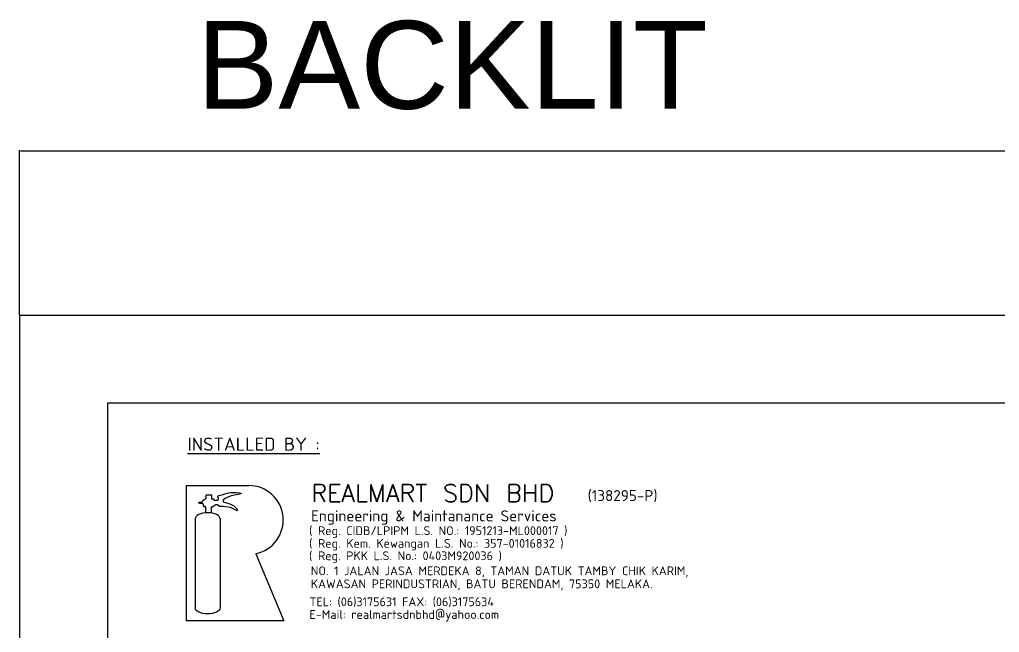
# Model space of a CAD drawing. Extents: x -2888 to 8486, y -2377 to 1555.
# Drawn here: x 6622.7 to 6845.8, y 143.5 to 283 of the extents above; entities that cross this region are included whole.
import ezdxf

# ---------------------------------------------------------------- set-up
doc = ezdxf.new("R2010")
doc.units = 0
doc.layers.get('0').update_dxf_attribs({"linetype": 'CONTINUOUS'})
doc.layers.get('DEFPOINTS').update_dxf_attribs({"linetype": 'CONTINUOUS'})
for name, color, linetype in [('EXIST_ROAD', 6, 'CONTINUOUS'), ('MIMIC_SIZE', 7, 'CONTINUOUS'), ('MIMIC_TYPE', 7, 'CONTINUOUS')]:
    doc.layers.add(name, color=color, linetype=linetype)
doc.styles.add('ISOC', font='isocpeur.ttf')
doc.styles.add('MTXPL_TIMES_NEW_ROMAN', font='txt.shx')
doc.styles.get("Standard").update_dxf_attribs({"font": 'arial.ttf'})
doc.dimstyles.get("Standard").update_dxf_attribs({"dimtxt": 0.18, "dimasz": 0.18, "dimexe": 0.18, "dimexo": 0.0625, "dimgap": 0.09, "dimtad": 0, "dimtih": 1, "dimtoh": 1, "dimzin": 0, "dimcen": 0.09, "dimazin": 3, "dimtfac": 1, "dimtofl": 0, "dimtmove": 0, "dimatfit": 3})

# ---------------------------------------------------------------- blocks, each defined once
blk = doc.blocks.new('D-433-1_MIMIC_SIZE_900_X_1')
at = {"layer": 'MIMIC_SIZE'}
for points in [[(3.62, 53.07), (868.62, 53.07), (868.62, 478.07), (3.62, 478.07)], [(23.62, 73.07), (848.62, 73.07), (848.62, 458.07), (23.62, 458.07)]]:
    blk.add_lwpolyline(points, close=True, dxfattribs=at)
at = {"layer": 'MIMIC_TYPE'}
blk.add_text('BACKLIT', height=20, dxfattribs=at).set_placement((43.91, 525.11))
blk = doc.blocks.new('*D64')
at = {"layer": 'DEFPOINTS', "color": 0}
for p in [(7487.73, 253.12), (6622.73, 215.68), (7487.73, 215.68)]:
    blk.add_point(p, dxfattribs=at)
at = {"layer": 'MIMIC_SIZE', "color": 0}
for p, q in [((6622.73, 215.75), (6622.73, 253.3)), ((6622.91, 253.12), (6998.11, 253.12)), ((7487.55, 253.12), (7112.36, 253.12)), ((7487.73, 215.75), (7487.73, 253.3))]:
    blk.add_line(p, q, dxfattribs=at)
for points in [[(6622.91, 253.15), (6622.91, 253.09), (6622.73, 253.12)], [(7487.55, 253.09), (7487.55, 253.15), (7487.73, 253.12)]]:
    blk.add_solid(points, dxfattribs=at)
blk.add_text('865.0000', height=20, dxfattribs=at).set_placement((6997.07, 243.29))

msp = doc.modelspace()

# ---------------------------------------------------------------- linework, layer by layer
at = {"color": 1}
for p, q in [((6660.644, 176.925), (6674.923, 176.925)), ((6660.644, 176.925), (6660.644, 146.119)), ((6676.49, 161.416), (6682.887, 146.119)), ((6682.887, 146.119), (6660.644, 146.119))]:
    msp.add_line(p, q, dxfattribs=at)
for p, q in [((6665.247, 174.787), (6666.44, 174.787)), ((6665.247, 173.992), (6665.247, 174.787)), ((6666.44, 174.787), (6666.44, 173.916)), ((6667.867, 174.488), (6667.976, 174.597)), ((6667.867, 174.36), (6667.867, 174.488)), ((6667.867, 174.29), (6667.867, 174.36)), ((6667.89, 174.261), (6667.867, 174.29)), ((6667.968, 174.204), (6667.89, 174.261)), ((6668.014, 174.128), (6667.968, 174.204)), ((6667.976, 174.597), (6668.374, 174.714)), ((6668.014, 173.969), (6668.014, 174.128)), ((6668.374, 174.714), (6668.836, 174.85)), ((6668.836, 174.85), (6669.446, 175.03)), ((6670.88, 174.559), (6669.279, 173.892)), ((6669.446, 175.03), (6670.023, 175.199)), ((6670.023, 175.199), (6670.363, 175.299)), ((6670.363, 175.299), (6670.723, 175.344)), ((6670.723, 175.344), (6671.046, 175.344)), ((6672.797, 174.997), (6670.88, 174.559)), ((6671.046, 175.344), (6671.678, 175.344)), ((6671.678, 175.344), (6672.052, 175.344)), ((6672.052, 175.344), (6672.817, 175.269)), ((6673.061, 175.058), (6672.797, 174.997)), ((6672.817, 175.269), (6673.152, 175.237)), ((6673.173, 175.128), (6673.061, 175.058)), ((6673.152, 175.237), (6673.196, 175.188)), ((6673.196, 175.188), (6673.173, 175.128)), ((6663.503, 173.041), (6663.687, 173.167)), ((6663.687, 172.857), (6663.503, 173.041)), ((6663.687, 173.167), (6664.306, 173.167)), ((6664.318, 172.857), (6663.687, 172.857)), ((6664.306, 173.167), (6664.49, 173.511)), ((6664.627, 172.594), (6664.318, 172.857)), ((6664.49, 173.511), (6664.776, 173.786)), ((6664.627, 172.433), (6664.627, 172.594)), ((6664.627, 172.433), (6664.628, 172.428)), ((6664.776, 173.786), (6665.12, 173.912)), ((6665.006, 172.147), (6664.889, 172.147)), ((6665.117, 171.98), (6665.006, 172.147)), ((6665.117, 170.719), (6665.117, 171.98)), ((6665.12, 173.912), (6665.247, 173.992)), ((6666.376, 172.015), (6666.376, 170.707)), ((6666.583, 172.015), (6666.376, 172.015)), ((6666.44, 173.916), (6666.773, 173.916)), ((6666.986, 172.244), (6666.583, 172.015)), ((6666.773, 173.916), (6667.036, 173.595)), ((6667.401, 172.549), (6666.986, 172.244)), ((6667.036, 173.595), (6667.805, 173.595)), ((6667.804, 172.549), (6667.401, 172.549)), ((6668.275, 172.151), (6667.804, 172.549)), ((6667.805, 173.595), (6667.876, 173.617)), ((6667.876, 173.617), (6667.92, 173.653)), ((6667.92, 173.653), (6667.96, 173.709)), ((6667.96, 173.709), (6667.975, 173.758)), ((6667.975, 173.758), (6668, 173.832)), ((6668, 173.832), (6668.014, 173.893)), ((6668.014, 173.893), (6668.014, 173.969)), ((6669.113, 172.179), (6668.275, 172.151)), ((6669.279, 173.892), (6669.074, 173.611)), ((6669.074, 173.611), (6669.074, 173.208)), ((6669.074, 173.208), (6669.626, 173.099)), ((6670.784, 171.954), (6669.113, 172.179)), ((6669.626, 173.099), (6670.596, 172.789)), ((6670.596, 172.789), (6671.502, 172.342)), ((6671.971, 171.361), (6670.784, 171.954)), ((6671.502, 172.342), (6672.298, 171.547)), ((6672.298, 171.198), (6671.971, 171.361)), ((6672.298, 171.547), (6672.298, 171.198)), ((6662.715, 169.334), (6662.715, 149.105)), ((6668.41, 169.339), (6668.41, 149.11))]:
    msp.add_line(p, q)
for points in [[(6668.41, 169.331), (6668.356, 169.605), (6668.195, 169.868), (6667.933, 170.111), (6667.58, 170.324), (6667.148, 170.499), (6666.656, 170.629), (6666.122, 170.71), (6665.566, 170.737), (6665.01, 170.71), (6664.475, 170.631), (6663.982, 170.501), (6663.55, 170.327), (6663.195, 170.114), (6662.932, 169.871), (6662.769, 169.608), (6662.715, 169.334)], [(6668.407, 149.099), (6668.353, 148.825), (6668.193, 148.562), (6667.93, 148.319), (6667.577, 148.106), (6667.146, 147.931), (6666.653, 147.8), (6666.119, 147.72), (6665.563, 147.693), (6665.007, 147.72), (6664.472, 147.799), (6663.979, 147.929), (6663.547, 148.103), (6663.192, 148.316), (6662.929, 148.558), (6662.767, 148.822), (6662.712, 149.095)]]:
    msp.add_lwpolyline(points)
msp.add_arc((6674.923, 169.091), 7.834, 281.54014, 90, dxfattribs=at)
msp.add_arc((6664.823, 172.347), 0.211, 157.53397, 288.1926)

# ---------------------------------------------------------------- block references
at = {"layer": 'MIMIC_SIZE', "color": 1}
msp.add_blockref('D-433-1_MIMIC_SIZE_900_X_1', (6619.11, -262.387), dxfattribs=at)

# ---------------------------------------------------------------- texts
at = {"color": 1, "style": 'MTXPL_TIMES_NEW_ROMAN'}
msp.add_text('REALMART SDN BHD', height=4, dxfattribs=at).set_placement((6689.171, 173.211))
at = {"layer": 'EXIST_ROAD', "color": 7, "style": 'ISOC'}
for s, height, p in [('%%UINSTALLED BY :', 3, (6660.966, 184.856)), ('(138295-P)', 2.5, (6752.076, 173.406)), ('Engineering & Maintanance Services', 2.5, (6689.081, 168.783)), ('NO. 1 JALAN JASA MERDEKA 8, TAMAN DATUK TAMBY CHIK KARIM,', 2, (6689.043, 156.522)), ('KAWASAN PERINDUSTRIAN, BATU BERENDAM, 75350 MELAKA.', 2, (6689.043, 153.558)), ('TEL: (06)3175631 FAX: (06)3175634', 2, (6688.743, 149.469)), ('E-Mail: realmartsdnbhd@yahoo.com', 2, (6688.743, 146.578))]:
    msp.add_text(s, height=height, dxfattribs=at).set_placement(p)
at = {"layer": 'EXIST_ROAD', "color": 1, "style": 'ISOC'}
for s, p in [('( Reg. CIDB/LPIPM L.S. NO.: 1951213-ML000017 )', (6688.651, 165.667)), ('( Reg. Kem. Kewangan L.S. No.: 357-01016832 )', (6688.651, 162.773)), ('( Reg. PKK L.S. No.: 0403M920036 )', (6688.647, 159.948))]:
    msp.add_text(s, height=2, dxfattribs=at).set_placement(p)

# ---------------------------------------------------------------- dimensions: what is measured, and where the dimension line sits
at = {"layer": 'MIMIC_SIZE', "color": 1}
dim = msp.add_linear_dim(base=(7487.734, 253.121), p1=(6622.734, 215.684), p2=(7487.734, 215.684), text='{\\H111.11111x;<>}', dimstyle='STANDARD', dxfattribs=at)
dim.commit()
dim.dimension.update_dxf_attribs({"geometry": '*D64', "text_midpoint": (7055.234, 253.121)})

doc.saveas('drawing.dxf')
